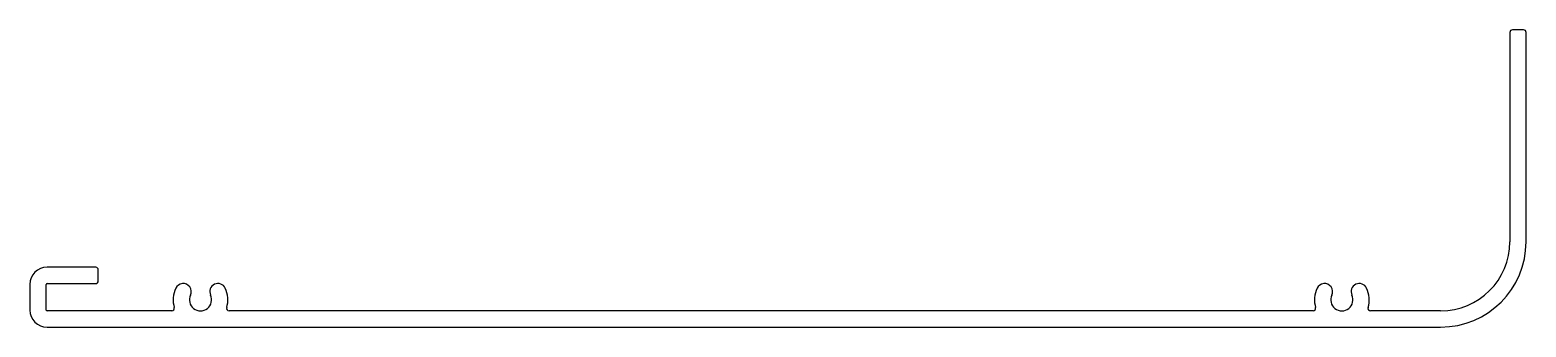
# Model space of a CAD drawing. Extents: x 678 to 853, y 395 to 429.
import ezdxf

# ---------------------------------------------------------------- set-up
doc = ezdxf.new("R2010")
doc.units = 0
doc.layers.get('0').update_dxf_attribs({"linetype": 'CONTINUOUS'})

msp = doc.modelspace()

# ---------------------------------------------------------------- linework, layer by layer
for p, q in [((851.33, 429.01), (851.33, 404.51)), ((852.93, 429.31), (851.63, 429.31)), ((853.23, 404.51), (853.23, 429.01)), ((685.93, 401.51), (680.23, 401.51)), ((686.23, 399.91), (686.23, 401.21)), ((678.23, 399.51), (678.23, 396.51)), ((680.13, 396.51), (680.13, 399.51)), ((680.23, 399.61), (685.93, 399.61)), ((694.82, 396.41), (680.23, 396.41)), ((828.32, 396.41), (701.53, 396.41)), ((843.23, 396.41), (835.03, 396.41)), ((680.23, 394.51), (843.23, 394.51))]:
    msp.add_line(p, q)
for centre, radius, start, end in [((851.63, 429.01), 0.3, 90, 180), ((852.93, 429.01), 0.3, 0, 90), ((843.23, 404.51), 10, 270, 0), ((843.23, 404.51), 8.1, 270, 0), ((680.23, 399.51), 2, 90, 180), ((685.93, 401.21), 0.3, 0, 90), ((680.23, 399.51), 0.1, 90, 180), ((685.93, 399.91), 0.3, 270, 0), ((698.18, 397.71), 3.2, 155.025, 196.6015), ((696.14, 398.66), 0.95, 335.025, 155.025), ((700.22, 398.66), 0.95, 24.975, 204.975), ((698.18, 397.71), 3.2, 343.3985, 24.975), ((831.68, 397.71), 3.2, 155.025, 196.6015), ((829.64, 398.66), 0.95, 335.025, 155.025), ((833.72, 398.66), 0.95, 24.975, 204.975), ((831.68, 397.71), 3.2, 343.3985, 24.975), ((698.18, 397.71), 1.3, 155.025, 24.975), ((831.68, 397.71), 1.3, 155.025, 24.975), ((680.23, 396.51), 2, 180, 270), ((680.23, 396.51), 0.1, 180, 270), ((694.82, 396.71), 0.3, 270, 16.6015), ((701.53, 396.71), 0.3, 163.3985, 270), ((828.32, 396.71), 0.3, 270, 16.6015), ((835.03, 396.71), 0.3, 163.3985, 270)]:
    msp.add_arc(centre, radius, start, end)

doc.saveas('drawing.dxf')
